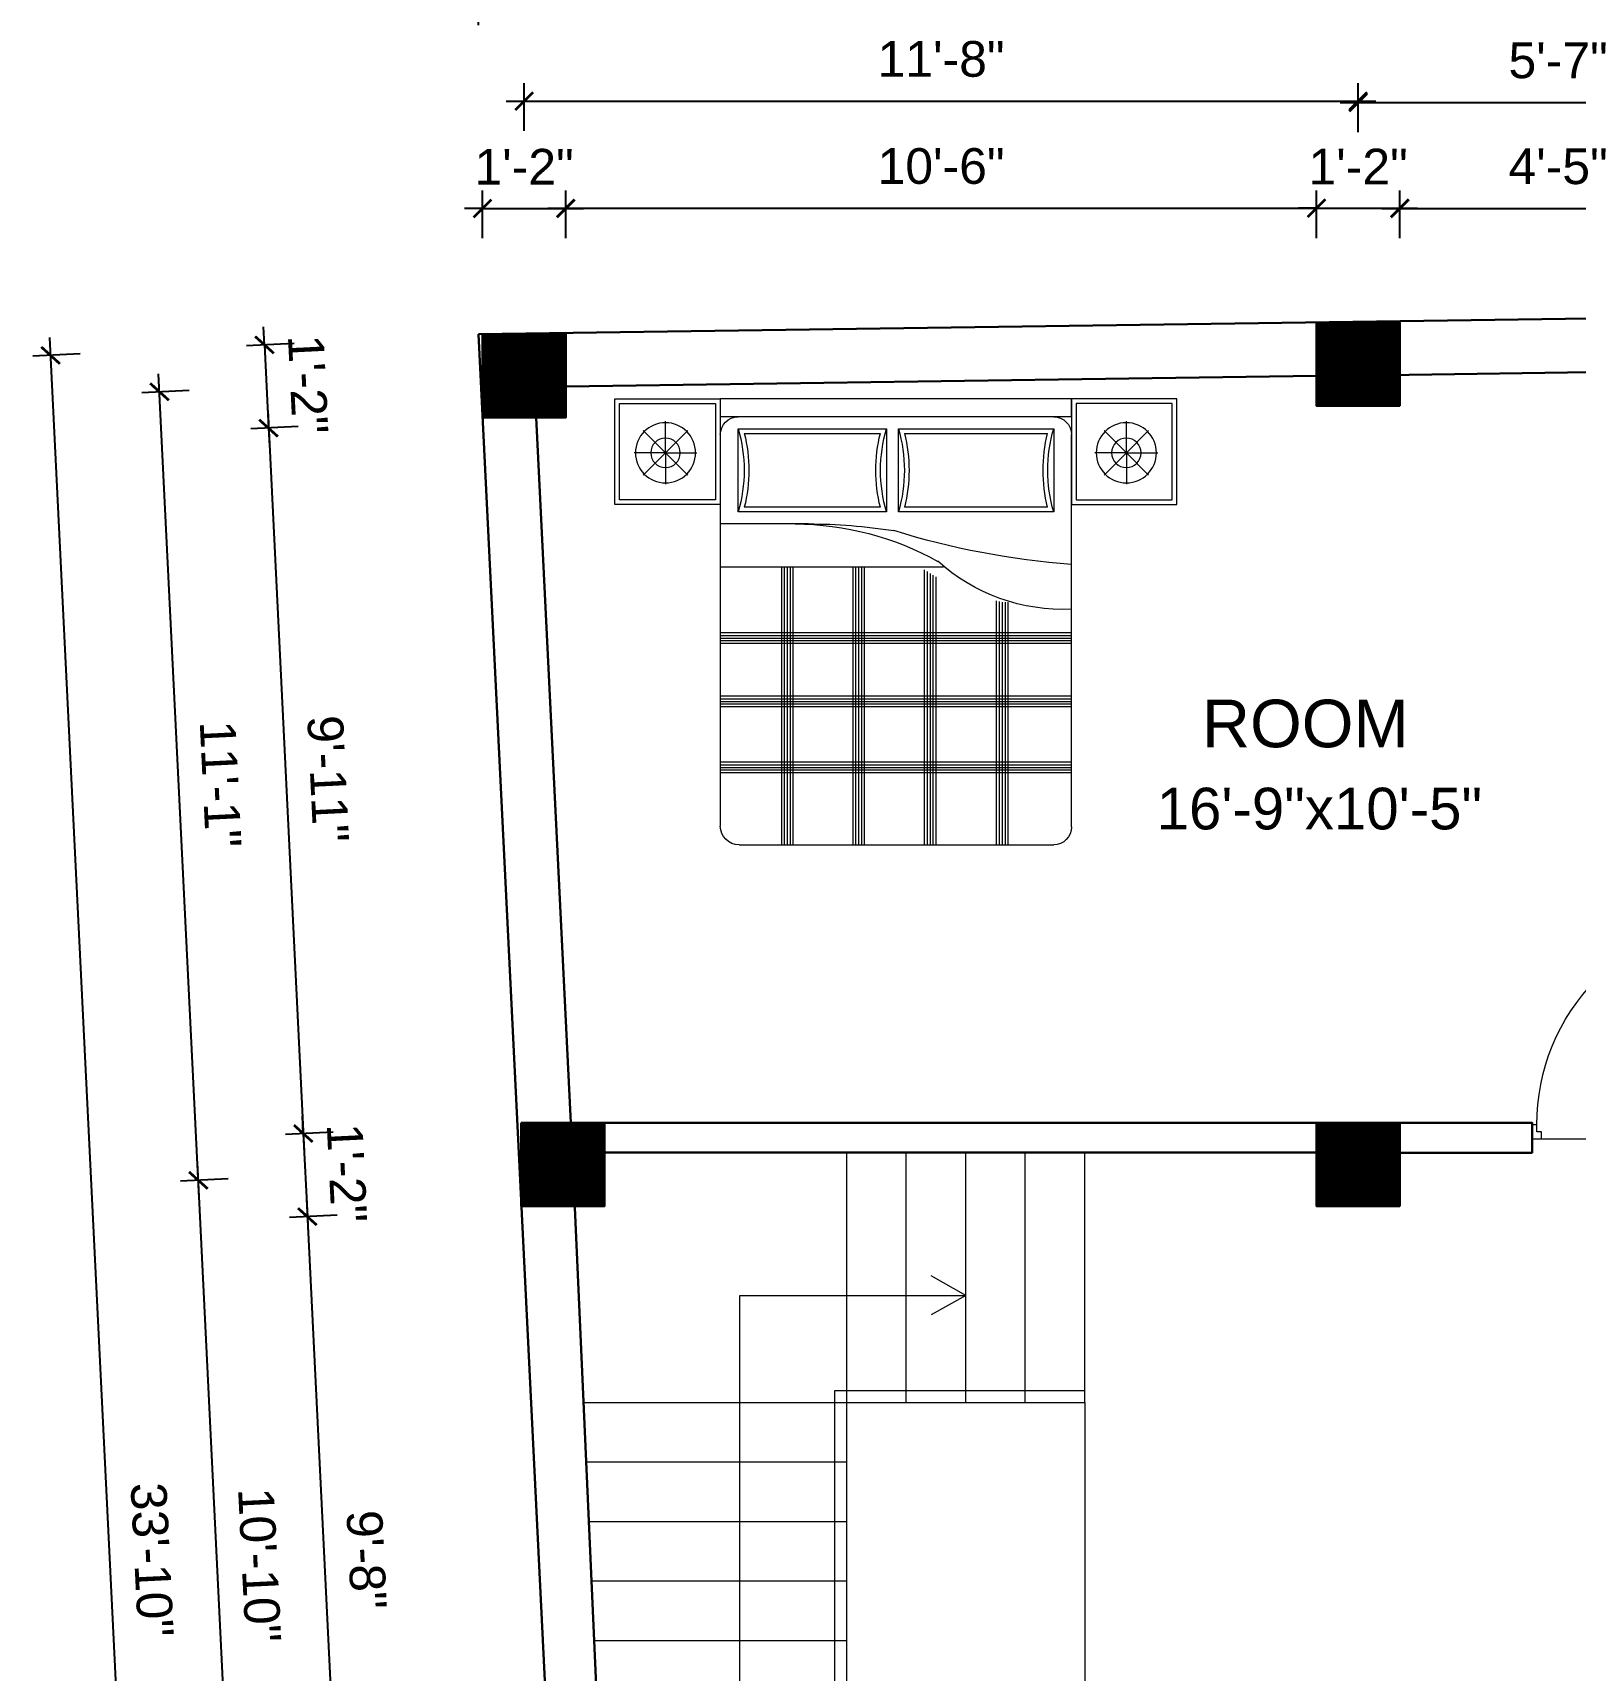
# Model space of a CAD drawing. Header units: inches. Extents: x -4737 to 13205, y 2479 to 13285.
# Drawn here: x -3061.7 to -2802.5, y 10907.5 to 11182.7 of the extents above; entities that cross this region are included whole.
import ezdxf

# ---------------------------------------------------------------- set-up
doc = ezdxf.new("R2010")
doc.units = ezdxf.units.IN
doc.header["$MEASUREMENT"] = 0
for name, color, linetype, lineweight in [('A-FURN', 9, 'Continuous', 5), ('Door', 205, 'Continuous', 13), ('hatch-.09', 8, 'Continuous', 9), ('Label', 7, 'Continuous', 13), ('ns_DIMS', 1, 'Continuous', 0), ('PUERTAS', 7, 'Continuous', 9), ('stair', 201, 'Continuous', 13), ('Text', 7, 'Continuous', 13), ('WALL', 12, 'Continuous', 30)]:
    doc.layers.add(name, color=color, linetype=linetype, lineweight=lineweight)
doc.layers.add('furniture', color=253, linetype='Continuous')
doc.styles.add('arial 1000', font='arial.ttf')
doc.styles.add('dim', font='arial.ttf', dxfattribs={"height": 7})
doc.styles.get("Standard").update_dxf_attribs({"font": 'arial.ttf'})
doc.dimstyles.new("1-8'", dxfattribs={"dimtxt": 6, "dimasz": 3, "dimexe": 3, "dimexo": 6, "dimgap": 4, "dimtad": 1, "dimdec": 0, "dimzin": 0, "dimdsep": 46, "dimlunit": 4, "dimtxsty": 'arial 1000', "dimblk": 'ARCHTICK', "dimcen": 8, "dimdle": 3, "dimclrt": 7, "dimazin": 0, "dimtfac": 1, "dimtdec": 0, "dimtix": 1, "dimtmove": 2, "dimatfit": 3, "dimfxl": 5, "dimfxlon": 1, "dimarcsym": 0})

# ---------------------------------------------------------------- blocks, each defined once
blk = doc.blocks.new('3ft')
at = {"layer": 'PUERTAS', "color": 2}
for p, q in [((1.01, 2.52), (25.23, 26.74)), ((26.05, 25.92), (1.77, 1.64)), ((21.99, 26.11), (21.98, 26.13)), ((26.05, 25.92), (25.23, 26.74)), ((25.42, 22.68), (25.43, 22.67)), ((0, 2.4), (0, 0)), ((0.72, 2.4), (0, 2.4)), ((1.6, 0), (0, 0)), ((0.72, 1.52), (0.72, 2.44)), ((0.8, 1.52), (0.72, 1.52)), ((0.8, 1.52), (0.8, 2.41)), ((0.8, 1.2), (0.8, 1.52)), ((1.6, 1.2), (0.8, 1.2)), ((1.57, 1.84), (0.94, 2.47)), ((1.63, 1.89), (0.97, 2.55)), ((1.63, 1.89), (1.57, 1.84)), ((1.77, 1.64), (1.57, 1.84)), ((1.6, 0), (1.6, 1.2)), ((34.4, 0), (34.4, 1.2)), ((34.4, 1.2), (35.2, 1.2)), ((34.4, 0), (36, 0)), ((35.2, 1.2), (35.2, 2.4)), ((35.2, 2.4), (36, 2.4)), ((36, 0), (36, 2.4))]:
    blk.add_line(p, q, dxfattribs=at)
at = {"layer": 'PUERTAS', "color": 8}
for p, q in [((22.57, 24.94), (21.65, 25.68)), ((22.63, 24.99), (21.69, 25.75)), ((22.74, 25.1), (21.84, 25.9)), ((22.13, 26.28), (21.98, 26.13)), ((22.88, 25.24), (22.01, 26.06)), ((22.13, 26.28), (22.27, 26.42)), ((22.29, 26.41), (22.27, 26.42)), ((23.16, 25.52), (22.34, 26.39)), ((23.3, 25.66), (22.5, 26.56)), ((23.41, 25.77), (22.65, 26.71)), ((22.69, 24.32), (23.02, 24.83)), ((23.46, 25.83), (22.72, 26.75)), ((22.95, 24.96), (22.84, 25.07)), ((22.98, 24.99), (22.86, 25.1)), ((23.03, 25.04), (22.91, 25.15)), ((22.91, 24.53), (23.1, 24.91)), ((23.11, 25.12), (22.99, 25.23)), ((23.13, 24.76), (23.18, 24.99)), ((23.28, 25.3), (23.17, 25.41)), ((23.36, 25.37), (23.25, 25.49)), ((23.31, 24.94), (23.28, 25.08)), ((23.41, 25.43), (23.3, 25.54)), ((23.46, 25.09), (23.32, 25.13)), ((23.44, 25.45), (23.33, 25.56)), ((23.64, 25.27), (23.41, 25.22)), ((23.87, 25.49), (23.49, 25.3)), ((24.08, 25.71), (23.57, 25.38)), ((25.02, 24.77), (24.68, 24.26)), ((23.63, 23.38), (24.14, 23.72)), ((23.84, 23.6), (24.22, 23.79)), ((24.07, 23.82), (24.3, 23.88)), ((24.25, 24), (24.39, 23.97)), ((24.25, 23.26), (24.99, 22.34)), ((24.27, 23.64), (24.38, 23.53)), ((24.3, 23.67), (24.41, 23.56)), ((24.3, 23.32), (25.06, 22.38)), ((24.35, 23.72), (24.46, 23.61)), ((24.4, 24.15), (24.43, 24.01)), ((24.41, 23.43), (25.2, 22.53)), ((24.43, 23.8), (24.54, 23.69)), ((24.58, 24.33), (24.52, 24.1)), ((24.55, 23.57), (25.37, 22.7)), ((24.6, 23.97), (24.72, 23.86)), ((24.8, 24.56), (24.61, 24.18)), ((24.68, 24.05), (24.79, 23.94)), ((24.73, 24.1), (24.85, 23.99)), ((24.76, 24.13), (24.87, 24.02)), ((24.83, 23.85), (25.7, 23.03)), ((24.97, 23.99), (25.87, 23.2)), ((25.08, 24.1), (26.02, 23.34)), ((25.14, 24.15), (26.06, 23.41)), ((25.58, 22.82), (25.43, 22.67)), ((25.58, 22.82), (25.73, 22.97)), ((25.72, 22.98), (25.73, 22.97)), ((0, 0), (36, 0))]:
    blk.add_line(p, q, dxfattribs=at)
at = {"layer": 'PUERTAS', "color": 1}
for p, q in [((21.67, 25.73), (22.17, 26.23)), ((22.49, 24.95), (21.67, 25.61)), ((21.7, 25.82), (22.14, 26.26)), ((21.73, 25.79), (21.7, 25.82)), ((22.58, 26.7), (22.14, 26.26)), ((22.67, 26.73), (22.17, 26.23)), ((22.61, 26.67), (22.58, 26.7)), ((22.6, 24.96), (23.02, 25.38)), ((22.7, 25.07), (22.71, 25.06)), ((23.45, 25.91), (22.79, 26.73)), ((22.82, 25.06), (23.08, 25.32)), ((22.94, 24.95), (22.83, 25.07)), ((22.93, 24.94), (23.19, 25.21)), ((22.93, 24.84), (22.93, 24.83)), ((23.44, 25.81), (23.02, 25.38)), ((23.34, 25.58), (23.08, 25.32)), ((23.46, 25.47), (23.19, 25.21)), ((23.33, 25.7), (23.34, 25.69)), ((23.45, 25.46), (23.33, 25.57)), ((23.57, 25.47), (23.57, 25.47)), ((24.15, 25.79), (23.68, 25.48)), ((23.68, 25.48), (23.68, 25.48)), ((24.27, 25.78), (24.26, 25.79)), ((25.1, 24.84), (24.79, 24.38)), ((25.09, 24.96), (25.1, 24.95)), ((22.61, 24.25), (22.92, 24.72)), ((22.62, 24.13), (22.61, 24.14)), ((22.92, 24.72), (22.92, 24.72)), ((23.44, 23.31), (23.45, 23.3)), ((23.56, 23.3), (24.03, 23.61)), ((24.03, 23.61), (24.03, 23.62)), ((24.14, 23.62), (24.14, 23.62)), ((24.25, 23.62), (24.51, 23.89)), ((24.26, 23.29), (24.69, 23.71)), ((24.26, 23.63), (24.37, 23.52)), ((24.26, 23.18), (24.92, 22.37)), ((24.37, 23.52), (24.63, 23.77)), ((24.37, 23.4), (24.37, 23.4)), ((24.78, 24.15), (24.51, 23.89)), ((24.89, 24.03), (24.63, 23.77)), ((25.11, 24.14), (24.69, 23.71)), ((24.77, 24.14), (24.88, 24.03)), ((24.79, 24.38), (24.78, 24.37)), ((24.78, 24.26), (24.78, 24.26)), ((25, 24.03), (25, 24.03)), ((25.04, 22.36), (25.54, 22.86)), ((25.1, 22.42), (25.13, 22.39)), ((25.13, 22.39), (25.57, 22.83)), ((25.22, 24.14), (26.03, 23.48)), ((26.04, 23.37), (25.54, 22.86)), ((26.01, 23.27), (25.57, 22.83)), ((25.98, 23.3), (26.01, 23.27))]:
    blk.add_line(p, q, dxfattribs=at)
at = {"layer": 'PUERTAS', "color": 2}
for radius in [0.155, 0.0752]:
    blk.add_circle((0.82, 2.56), radius, dxfattribs=at)
at = {"layer": 'PUERTAS', "color": 8}
blk.add_arc((0.82, 2.56), 34.38, 359.7285, 90.0333, dxfattribs=at)
at = {"layer": 'PUERTAS', "color": 1}
for centre, start, end in [((22.54, 25.01), 231.0764, 315), ((22.73, 26.68), 38.9236, 135), ((22.77, 25.12), 225, 315), ((22.99, 24.89), 135, 219.7428), ((22.87, 24.78), 315, 39.7428), ((23.28, 25.63), 315, 45), ((23.39, 25.86), 315, 38.9236), ((23.51, 25.41), 50.2572, 135), ((23.62, 25.53), 230.2572, 315), ((24.2, 25.73), 45, 135), ((25.04, 24.89), 315, 45), ((22.67, 24.2), 135, 225), ((23.51, 23.36), 225, 315), ((24.09, 23.56), 50.2572, 135), ((24.2, 23.68), 230.2572, 315), ((24.32, 23.23), 135, 218.9236), ((24.42, 23.46), 135, 225), ((24.84, 24.31), 135, 219.7428), ((24.72, 24.21), 315, 39.7428), ((24.94, 23.98), 45, 135), ((24.98, 22.42), 218.9236, 315), ((25.17, 24.08), 51.0764, 135), ((25.98, 23.42), 315, 51.0764)]:
    blk.add_arc(centre, 0.08, start, end, dxfattribs=at)
blk = doc.blocks.new('*U36')
at = {"color": 3}
blk.add_blockref('3ft', (0, 0), dxfattribs=at)
blk = doc.blocks.new('A$C3AED30AC')
at = {"layer": 'A-FURN', "color": 147, "linetype": 'ByBlock'}
for p, q in [((0, 1532.2), (0, 1982.2)), ((0, 1982.2), (450, 1982.2)), ((450, 1982.2), (1949.6, 1982.2)), ((450, 1982.2), (450, 1532.2)), ((450, 1906), (450, 1982.2)), ((1949.6, 1982.2), (1949.6, 1532.2)), ((2399.6, 1982.2), (1949.6, 1982.2)), ((2399.6, 1532.2), (2399.6, 1982.2)), ((450, 1906), (1949.6, 1906)), ((450, 155.2), (450, 1829.8)), ((1949.6, 1829.8), (1949.6, 159)), ((450, 1532.2), (0, 1532.2)), ((1949.6, 1532.2), (2399.6, 1532.2)), ((1869.6, 79), (526.2, 79))]:
    blk.add_line(p, q, dxfattribs=at)
at = {"layer": 'A-FURN', "color": 8}
for p, q in [((20, 1552.2), (20, 1962.2)), ((20, 1962.2), (430, 1962.2)), ((430, 1962.2), (430, 1552.2)), ((1969.6, 1962.2), (1969.6, 1552.2)), ((2379.6, 1962.2), (1969.6, 1962.2)), ((2379.6, 1552.2), (2379.6, 1962.2)), ((430, 1552.2), (20, 1552.2)), ((1969.6, 1552.2), (2379.6, 1552.2))]:
    blk.add_line(p, q, dxfattribs=at)
at = {"layer": 'A-FURN', "color": 5, "linetype": 'ByBlock'}
for p, q in [((216, 1752.2), (121, 1847.2)), ((216, 1752.2), (216, 1886.6)), ((216, 1752.2), (311.1, 1847.2)), ((526.2, 1855.2), (526.2, 1499.6)), ((1189.3, 1855.2), (526.2, 1855.2)), ((1189.3, 1499.6), (1189.3, 1855.2)), ((1873.4, 1855.2), (1240.1, 1855.2)), ((1240.1, 1855.2), (1240.1, 1499.6)), ((1873.4, 1499.6), (1873.4, 1855.2)), ((2183.6, 1752.2), (2088.5, 1847.2)), ((2183.6, 1752.2), (2183.6, 1886.6)), ((2183.6, 1752.2), (2278.6, 1847.2)), ((216, 1752.2), (81.7, 1752.2)), ((216, 1752.2), (121, 1657.2)), ((216, 1752.2), (216, 1752.2)), ((216, 1752.2), (216, 1752.2)), ((216, 1752.2), (216, 1752.2)), ((216, 1752.2), (350.4, 1752.2)), ((216, 1752.2), (216, 1617.8)), ((216, 1752.2), (311.1, 1657.2)), ((2183.6, 1752.2), (2049.2, 1752.2)), ((2183.6, 1752.2), (2088.5, 1657.2)), ((2183.6, 1752.2), (2317.9, 1752.2)), ((2183.6, 1752.2), (2183.6, 1752.2)), ((2183.6, 1752.2), (2183.6, 1752.2)), ((2183.6, 1752.2), (2183.6, 1752.2)), ((2183.6, 1752.2), (2278.6, 1657.2)), ((2183.6, 1752.2), (2183.6, 1617.8)), ((526.2, 1499.6), (1189.3, 1499.6)), ((1240.1, 1499.6), (1873.4, 1499.6)), ((1573.7, 1448.8), (1949.6, 1448.8)), ((996, 1263.6), (1949.6, 1263.6))]:
    blk.add_line(p, q, dxfattribs=at)
at = {"layer": 'A-FURN', "color": 9}
for p, q in [((1163.2, 1835.2), (552.3, 1835.2)), ((1847.3, 1835.2), (1266.2, 1835.2)), ((552.3, 1519.6), (1163.2, 1519.6)), ((1266.2, 1519.6), (1847.3, 1519.6))]:
    blk.add_line(p, q, dxfattribs=at)
at = {"layer": 'A-FURN', "color": 8, "linetype": 'Continuous'}
for p, q in [((1335, 1263.6), (1335, 79)), ((1347, 1263.6), (1347, 79)), ((1359, 1263.6), (1359, 79)), ((1372.1, 1263.6), (1372.1, 79)), ((1384.1, 1263.6), (1384.1, 79)), ((1639.9, 1263.6), (1639.9, 79)), ((1651.9, 1263.6), (1651.9, 79)), ((1663.9, 1263.6), (1663.9, 79)), ((1676.9, 1263.6), (1676.9, 79)), ((1688.9, 1263.6), (1688.9, 79)), ((1029.9, 1223.1), (1029.9, 79)), ((1041.9, 1230), (1041.9, 79)), ((1053.9, 1237.2), (1053.9, 79)), ((1067, 1245.2), (1067, 79)), ((1079, 1252.8), (1079, 79)), ((771.1, 1120.2), (771.1, 79)), ((722, 1114.6), (722, 79)), ((734, 1114.6), (734, 79)), ((746, 1114.6), (746, 79)), ((759.1, 1117.1), (759.1, 79)), ((450, 983.2), (1949.6, 983.2)), ((450, 971.2), (1949.6, 971.2)), ((450, 959.2), (1949.6, 959.2)), ((450, 949.8), (1949.6, 949.8)), ((450, 937.8), (1949.6, 937.8)), ((450, 713), (1949.6, 713)), ((450, 701), (1949.6, 701)), ((450, 689), (1949.6, 689)), ((450, 679.6), (1949.6, 679.6)), ((450, 667.6), (1949.6, 667.6)), ((450, 431.1), (1949.6, 431.1)), ((450, 419.1), (1949.6, 419.1)), ((450, 407.1), (1949.6, 407.1)), ((450, 397.7), (1949.6, 397.7)), ((450, 385.7), (1949.6, 385.7))]:
    blk.add_line(p, q, dxfattribs=at)
at = {"layer": 'A-FURN', "color": 5, "linetype": 'ByBlock'}
for centre, radius in [((216, 1752.2), 128.5), ((2183.6, 1752.2), 128.5), ((216, 1752.2), 62.8), ((2183.6, 1752.2), 62.8)]:
    blk.add_circle(centre, radius, dxfattribs=at)
at = {"layer": 'A-FURN', "color": 147, "linetype": 'ByBlock'}
for centre, radius, start, end in [((526.2, 1829.8), 76.2, 90, 180), ((1873.4, 1829.8), 76.2, 0, 90), ((526.2, 155.2), 76.2, 180, 270), ((1869.6, 159), 80, 270, 0)]:
    blk.add_arc(centre, radius, start, end, dxfattribs=at)
at = {"layer": 'A-FURN', "color": 5, "linetype": 'ByBlock'}
for centre, radius, start, end in [((-83.4, 1677.4), 635, 343.7398, 16.2602), ((1798.9, 1677.4), 635, 163.73979, 196.26021), ((630.5, 1677.4), 635, 343.7398, 16.2602), ((2483, 1677.4), 635, 163.73979, 196.26021), ((193.9, 4688.5), 3422.4, 274.28895, 287.24996), ((1638.5, 177.4), 1271.4, 90.35642, 119.03891), ((1572.9, -870.3), 2319.1, 89.98014, 99.03119), ((485.1, 1886.5), 802.9, 267.49694, 311.91323)]:
    blk.add_arc(centre, radius, start, end, dxfattribs=at)
at = {"layer": 'A-FURN', "color": 9}
for centre, start, end in [((-83.4, 1677.4), 346.05939, 13.94061), ((1798.9, 1677.4), 166.05939, 193.94061), ((630.5, 1677.4), 346.05939, 13.94061), ((2483, 1677.4), 166.05939, 193.94061)]:
    blk.add_arc(centre, 655, start, end, dxfattribs=at)
blk = doc.blocks.new('_ArchTick')
at = {"color": 0, "const_width": 0.15}
blk.add_lwpolyline([(-0.5, -0.5), (0.5, 0.5)], dxfattribs=at)
blk = doc.blocks.new('*D843')
at = {"layer": 'Defpoints', "color": 0, "transparency": 16777216}
for p in [(-2972.15, 11153.12), (-2986.15, 11131.98), (-2972.15, 11131.98)]:
    blk.add_point(p, dxfattribs=at)
at = {"layer": 'ns_DIMS', "color": 0, "lineweight": -2, "transparency": 16777216}
for p, q in [((-2986.15, 11148.12), (-2986.15, 11156.12)), ((-2972.15, 11148.12), (-2972.15, 11156.12)), ((-2986.15, 11153.12), (-2989.15, 11153.12)), ((-2986.15, 11153.12), (-2972.15, 11153.12)), ((-2972.15, 11153.12), (-2969.15, 11153.12))]:
    blk.add_line(p, q, dxfattribs=at)
at = {"layer": 'ns_DIMS', "color": 0, "lineweight": -2, "transparency": 16777216, "xscale": 3, "yscale": 3, "zscale": 3}
blk.add_blockref('_ArchTick', (-2986.15, 11153.12), dxfattribs=at)
at = {"layer": 'ns_DIMS', "color": 0, "lineweight": -2, "transparency": 16777216, "xscale": 3, "yscale": 3, "zscale": 3, "rotation": 180}
blk.add_blockref('_ArchTick', (-2972.15, 11153.12), dxfattribs=at)
at = {"layer": 'ns_DIMS', "color": 7, "transparency": 16777216, "insert": (-2979.15, 11160.14), "char_height": 6, "attachment_point": 5, "style": 'arial 1000'}
blk.add_mtext('1\'-2"', dxfattribs=at)
blk = doc.blocks.new('*D844')
at = {"layer": 'Defpoints', "color": 0, "transparency": 16777216}
for p in [(-2838.95, 11171.16), (-2838.95, 11133.98), (-2979.15, 11131.98)]:
    blk.add_point(p, dxfattribs=at)
at = {"layer": 'ns_DIMS', "color": 0, "lineweight": -2, "transparency": 16777216}
for p, q in [((-2979.15, 11166.16), (-2979.15, 11174.16)), ((-2838.95, 11166.16), (-2838.95, 11174.16)), ((-2982.15, 11171.16), (-2835.95, 11171.16))]:
    blk.add_line(p, q, dxfattribs=at)
at = {"layer": 'ns_DIMS', "color": 0, "lineweight": -2, "transparency": 16777216, "xscale": 3, "yscale": 3, "zscale": 3, "rotation": 180}
blk.add_blockref('_ArchTick', (-2979.15, 11171.16), dxfattribs=at)
at = {"layer": 'ns_DIMS', "color": 0, "lineweight": -2, "transparency": 16777216, "xscale": 3, "yscale": 3, "zscale": 3}
blk.add_blockref('_ArchTick', (-2838.95, 11171.16), dxfattribs=at)
at = {"layer": 'ns_DIMS', "color": 7, "transparency": 16777216, "insert": (-2909.05, 11178.22), "char_height": 6, "attachment_point": 5, "style": 'arial 1000'}
blk.add_mtext('11\'-8"', dxfattribs=at)
blk = doc.blocks.new('*D845')
at = {"layer": 'Defpoints', "color": 0, "transparency": 16777216}
for p in [(-2764.7, 11188.93), (-2764.7, 11134.93), (-2986.84, 11131.98)]:
    blk.add_point(p, dxfattribs=at)
at = {"layer": 'ns_DIMS', "color": 0, "lineweight": -2, "transparency": 16777216}
for p, q in [((-2986.84, 11183.93), (-2986.84, 11191.93)), ((-2764.7, 11183.93), (-2764.7, 11191.93)), ((-2989.84, 11188.93), (-2761.7, 11188.93))]:
    blk.add_line(p, q, dxfattribs=at)
at = {"layer": 'ns_DIMS', "color": 0, "lineweight": -2, "transparency": 16777216, "xscale": 3, "yscale": 3, "zscale": 3, "rotation": 180}
blk.add_blockref('_ArchTick', (-2986.84, 11188.93), dxfattribs=at)
at = {"layer": 'ns_DIMS', "color": 0, "lineweight": -2, "transparency": 16777216, "xscale": 3, "yscale": 3, "zscale": 3}
blk.add_blockref('_ArchTick', (-2764.7, 11188.93), dxfattribs=at)
at = {"layer": 'ns_DIMS', "color": 7, "transparency": 16777216, "insert": (-2875.77, 11195.99), "char_height": 6, "attachment_point": 5, "style": 'arial 1000'}
blk.add_mtext('18\'-6"', dxfattribs=at)
blk = doc.blocks.new('*D846')
at = {"layer": 'Defpoints', "color": 0, "transparency": 16777216}
for p in [(-2845.95, 11153.16), (-2845.95, 11133.98), (-2972.15, 11131.98)]:
    blk.add_point(p, dxfattribs=at)
at = {"layer": 'ns_DIMS', "color": 0, "lineweight": -2, "transparency": 16777216}
for p, q in [((-2972.15, 11148.16), (-2972.15, 11156.16)), ((-2845.95, 11148.16), (-2845.95, 11156.16)), ((-2975.15, 11153.16), (-2842.95, 11153.16))]:
    blk.add_line(p, q, dxfattribs=at)
at = {"layer": 'ns_DIMS', "color": 0, "lineweight": -2, "transparency": 16777216, "xscale": 3, "yscale": 3, "zscale": 3, "rotation": 180}
blk.add_blockref('_ArchTick', (-2972.15, 11153.16), dxfattribs=at)
at = {"layer": 'ns_DIMS', "color": 0, "lineweight": -2, "transparency": 16777216, "xscale": 3, "yscale": 3, "zscale": 3}
blk.add_blockref('_ArchTick', (-2845.95, 11153.16), dxfattribs=at)
at = {"layer": 'ns_DIMS', "color": 7, "transparency": 16777216, "insert": (-2909.05, 11160.22), "char_height": 6, "attachment_point": 5, "style": 'arial 1000'}
blk.add_mtext('10\'-6"', dxfattribs=at)
blk = doc.blocks.new('*D847')
at = {"layer": 'Defpoints', "color": 0, "transparency": 16777216}
for p in [(-2831.95, 11153.16), (-2845.95, 11133.98), (-2831.95, 11133.98)]:
    blk.add_point(p, dxfattribs=at)
at = {"layer": 'ns_DIMS', "color": 0, "lineweight": -2, "transparency": 16777216}
for p, q in [((-2845.95, 11148.16), (-2845.95, 11156.16)), ((-2831.95, 11148.16), (-2831.95, 11156.16)), ((-2845.95, 11153.16), (-2848.95, 11153.16)), ((-2845.95, 11153.16), (-2831.95, 11153.16)), ((-2831.95, 11153.16), (-2828.95, 11153.16))]:
    blk.add_line(p, q, dxfattribs=at)
at = {"layer": 'ns_DIMS', "color": 0, "lineweight": -2, "transparency": 16777216, "xscale": 3, "yscale": 3, "zscale": 3}
blk.add_blockref('_ArchTick', (-2845.95, 11153.16), dxfattribs=at)
at = {"layer": 'ns_DIMS', "color": 0, "lineweight": -2, "transparency": 16777216, "xscale": 3, "yscale": 3, "zscale": 3, "rotation": 180}
blk.add_blockref('_ArchTick', (-2831.95, 11153.16), dxfattribs=at)
at = {"layer": 'ns_DIMS', "color": 7, "transparency": 16777216, "insert": (-2838.95, 11160.17), "char_height": 6, "attachment_point": 5, "style": 'arial 1000'}
blk.add_mtext('1\'-2"', dxfattribs=at)
blk = doc.blocks.new('*D848')
at = {"layer": 'Defpoints', "color": 0, "transparency": 16777216}
for p in [(-2778.7, 11153.12), (-2831.95, 11133.98), (-2778.7, 11135.12)]:
    blk.add_point(p, dxfattribs=at)
at = {"layer": 'ns_DIMS', "color": 0, "lineweight": -2, "transparency": 16777216}
for p, q in [((-2831.95, 11148.12), (-2831.95, 11156.12)), ((-2778.7, 11148.12), (-2778.7, 11156.12)), ((-2834.95, 11153.12), (-2775.7, 11153.12))]:
    blk.add_line(p, q, dxfattribs=at)
at = {"layer": 'ns_DIMS', "color": 0, "lineweight": -2, "transparency": 16777216, "xscale": 3, "yscale": 3, "zscale": 3, "rotation": 180}
blk.add_blockref('_ArchTick', (-2831.95, 11153.12), dxfattribs=at)
at = {"layer": 'ns_DIMS', "color": 0, "lineweight": -2, "transparency": 16777216, "xscale": 3, "yscale": 3, "zscale": 3}
blk.add_blockref('_ArchTick', (-2778.7, 11153.12), dxfattribs=at)
at = {"layer": 'ns_DIMS', "color": 7, "transparency": 16777216, "insert": (-2805.33, 11160.18), "char_height": 6, "attachment_point": 5, "style": 'arial 1000'}
blk.add_mtext('4\'-5"', dxfattribs=at)
blk = doc.blocks.new('*D850')
at = {"layer": 'Defpoints', "color": 0, "transparency": 16777216}
for p in [(-2771.7, 11170.93), (-2838.95, 11133.98), (-2771.7, 11134.93)]:
    blk.add_point(p, dxfattribs=at)
at = {"layer": 'ns_DIMS', "color": 0, "lineweight": -2, "transparency": 16777216}
for p, q in [((-2838.95, 11165.93), (-2838.95, 11173.93)), ((-2771.7, 11165.93), (-2771.7, 11173.93)), ((-2841.95, 11170.93), (-2768.7, 11170.93))]:
    blk.add_line(p, q, dxfattribs=at)
at = {"layer": 'ns_DIMS', "color": 0, "lineweight": -2, "transparency": 16777216, "xscale": 3, "yscale": 3, "zscale": 3, "rotation": 180}
blk.add_blockref('_ArchTick', (-2838.95, 11170.93), dxfattribs=at)
at = {"layer": 'ns_DIMS', "color": 0, "lineweight": -2, "transparency": 16777216, "xscale": 3, "yscale": 3, "zscale": 3}
blk.add_blockref('_ArchTick', (-2771.7, 11170.93), dxfattribs=at)
at = {"layer": 'ns_DIMS', "color": 7, "transparency": 16777216, "insert": (-2805.33, 11177.98), "char_height": 6, "attachment_point": 5, "style": 'arial 1000'}
blk.add_mtext('5\'-7"', dxfattribs=at)
blk = doc.blocks.new('*D889')
at = {"layer": 'Defpoints', "color": 0, "transparency": 16777216}
for p in [(-2986.84, 11131.98), (-2986.15, 11117.98), (-3022.11, 11116.21)]:
    blk.add_point(p, dxfattribs=at)
at = {"layer": 'ns_DIMS', "color": 0, "lineweight": -2, "transparency": 16777216}
for p, q in [((-3022.8, 11130.21), (-3022.94, 11133.21)), ((-3017.8, 11130.46), (-3025.79, 11130.07)), ((-3022.8, 11130.21), (-3022.11, 11116.21)), ((-3017.11, 11116.46), (-3025.1, 11116.07)), ((-3022.11, 11116.21), (-3021.96, 11113.22))]:
    blk.add_line(p, q, dxfattribs=at)
at = {"layer": 'ns_DIMS', "color": 0, "lineweight": -2, "transparency": 16777216, "xscale": 3, "yscale": 3, "zscale": 3}
for p, rotation in [((-3022.8, 11130.21), 272.820296018638), ((-3022.11, 11116.21), 92.82029601863802)]:
    blk.add_blockref('_ArchTick', p, dxfattribs=dict(at, rotation=rotation))
at = {"layer": 'ns_DIMS', "color": 7, "transparency": 16777216, "insert": (-3015.45, 11123.56), "char_height": 6, "attachment_point": 5, "rotation": 272.8203, "style": 'arial 1000'}
blk.add_mtext('1\'-2"', dxfattribs=at)
blk = doc.blocks.new('*D890')
at = {"layer": 'Defpoints', "color": 0, "transparency": 16777216}
for p in [(-2986.15, 11117.98), (-2979.62, 10999.48), (-3016.27, 10997.67)]:
    blk.add_point(p, dxfattribs=at)
at = {"layer": 'ns_DIMS', "color": 0, "lineweight": -2, "transparency": 16777216}
for p, q in [((-3022.25, 11119.21), (-3016.12, 10994.67)), ((-3017.11, 11116.46), (-3025.1, 11116.07)), ((-3011.27, 10997.92), (-3019.26, 10997.52))]:
    blk.add_line(p, q, dxfattribs=at)
at = {"layer": 'ns_DIMS', "color": 0, "lineweight": -2, "transparency": 16777216, "xscale": 3, "yscale": 3, "zscale": 3}
for p, rotation in [((-3022.11, 11116.21), 92.82029601864663), ((-3016.27, 10997.67), 272.8202960186466)]:
    blk.add_blockref('_ArchTick', p, dxfattribs=dict(at, rotation=rotation))
at = {"layer": 'ns_DIMS', "color": 7, "transparency": 16777216, "insert": (-3012.13, 11057.29), "char_height": 6, "attachment_point": 5, "rotation": 272.8203, "style": 'arial 1000'}
blk.add_mtext('9\'-11"', dxfattribs=at)
blk = doc.blocks.new('*D896')
at = {"layer": 'Defpoints', "color": 0, "transparency": 16777216}
for p in [(-2979.62, 10999.48), (-2979.62, 10985.48), (-3015.58, 10983.7)]:
    blk.add_point(p, dxfattribs=at)
at = {"layer": 'ns_DIMS', "color": 0, "lineweight": -2, "transparency": 16777216}
for p, q in [((-3016.27, 10997.67), (-3016.41, 11000.67)), ((-3011.27, 10997.92), (-3019.26, 10997.52)), ((-3016.27, 10997.67), (-3015.58, 10983.7)), ((-3010.58, 10983.95), (-3018.57, 10983.56)), ((-3015.58, 10983.7), (-3015.43, 10980.71))]:
    blk.add_line(p, q, dxfattribs=at)
at = {"layer": 'ns_DIMS', "color": 0, "lineweight": -2, "transparency": 16777216, "xscale": 3, "yscale": 3, "zscale": 3}
for p, rotation in [((-3016.27, 10997.67), 272.8202960186466), ((-3015.58, 10983.7), 92.82029601864663)]:
    blk.add_blockref('_ArchTick', p, dxfattribs=dict(at, rotation=rotation))
at = {"layer": 'ns_DIMS', "color": 7, "transparency": 16777216, "insert": (-3008.92, 10991.03), "char_height": 6, "attachment_point": 5, "rotation": 272.8203, "style": 'arial 1000'}
blk.add_mtext('1\'-2"', dxfattribs=at)
blk = doc.blocks.new('*D897')
at = {"layer": 'Defpoints', "color": 0, "transparency": 16777216}
for p in [(-2979.62, 10985.48), (-3009.86, 10867.67), (-2973.22, 10869.48)]:
    blk.add_point(p, dxfattribs=at)
at = {"layer": 'ns_DIMS', "color": 0, "lineweight": -2, "transparency": 16777216}
for p, q in [((-3015.73, 10986.7), (-3009.71, 10864.67)), ((-3010.58, 10983.95), (-3018.57, 10983.56)), ((-3004.87, 10867.92), (-3012.86, 10867.52))]:
    blk.add_line(p, q, dxfattribs=at)
at = {"layer": 'ns_DIMS', "color": 0, "lineweight": -2, "transparency": 16777216, "xscale": 3, "yscale": 3, "zscale": 3}
for p, rotation in [((-3015.58, 10983.7), 92.82029601864663), ((-3009.86, 10867.67), 272.8202960186466)]:
    blk.add_blockref('_ArchTick', p, dxfattribs=dict(at, rotation=rotation))
at = {"layer": 'ns_DIMS', "color": 7, "transparency": 16777216, "insert": (-3005.66, 10926.04), "char_height": 6, "attachment_point": 5, "rotation": 272.8203, "style": 'arial 1000'}
blk.add_mtext('9\'-8"', dxfattribs=at)
blk = doc.blocks.new('*D893')
at = {"layer": 'Defpoints', "color": 0, "transparency": 16777216}
for p in [(-2986.84, 11131.98), (-3058.75, 11128.44), (-2966.86, 10726.48)]:
    blk.add_point(p, dxfattribs=at)
at = {"layer": 'ns_DIMS', "color": 0, "lineweight": -2, "transparency": 16777216}
for p, q in [((-3038.63, 10719.94), (-3058.9, 11131.44)), ((-3053.76, 11128.69), (-3061.75, 11128.29)), ((-3033.78, 10723.18), (-3041.77, 10722.79))]:
    blk.add_line(p, q, dxfattribs=at)
at = {"layer": 'ns_DIMS', "color": 0, "lineweight": -2, "transparency": 16777216, "xscale": 3, "yscale": 3, "zscale": 3}
for p, rotation in [((-3058.75, 11128.44), 92.82029601863792), ((-3038.77, 10722.93), 272.8202960186379)]:
    blk.add_blockref('_ArchTick', p, dxfattribs=dict(at, rotation=rotation))
at = {"layer": 'ns_DIMS', "color": 7, "transparency": 16777216, "insert": (-3041.71, 10926.04), "char_height": 6, "attachment_point": 5, "rotation": 272.8203, "style": 'arial 1000'}
blk.add_mtext('33\'-10"', dxfattribs=at)
blk = doc.blocks.new('*D894')
at = {"layer": 'Defpoints', "color": 0, "transparency": 16777216}
for p in [(-2979.62, 10992.48), (-3033.9, 10989.8), (-2973.22, 10862.48)]:
    blk.add_point(p, dxfattribs=at)
at = {"layer": 'ns_DIMS', "color": 0, "lineweight": -2, "transparency": 16777216}
for p, q in [((-3027.35, 10856.81), (-3034.05, 10992.8)), ((-3028.91, 10990.05), (-3036.9, 10989.65)), ((-3022.5, 10860.05), (-3030.49, 10859.65))]:
    blk.add_line(p, q, dxfattribs=at)
at = {"layer": 'ns_DIMS', "color": 0, "lineweight": -2, "transparency": 16777216, "xscale": 3, "yscale": 3, "zscale": 3}
for p, rotation in [((-3033.9, 10989.8), 92.82029601864667), ((-3027.5, 10859.8), 272.8202960186467)]:
    blk.add_blockref('_ArchTick', p, dxfattribs=dict(at, rotation=rotation))
at = {"layer": 'ns_DIMS', "color": 7, "transparency": 16777216, "insert": (-3023.64, 10925.15), "char_height": 6, "attachment_point": 5, "rotation": 272.8203, "style": 'arial 1000'}
blk.add_mtext('10\'-10"', dxfattribs=at)
blk = doc.blocks.new('*D895')
at = {"layer": 'Defpoints', "color": 0, "transparency": 16777216}
for p in [(-2986.15, 11124.98), (-3040.43, 11122.31), (-2979.62, 10992.48)]:
    blk.add_point(p, dxfattribs=at)
at = {"layer": 'ns_DIMS', "color": 0, "lineweight": -2, "transparency": 16777216}
for p, q in [((-3033.75, 10986.81), (-3040.58, 11125.31)), ((-3035.43, 11122.56), (-3043.42, 11122.16)), ((-3028.91, 10990.05), (-3036.9, 10989.65))]:
    blk.add_line(p, q, dxfattribs=at)
at = {"layer": 'ns_DIMS', "color": 0, "lineweight": -2, "transparency": 16777216, "xscale": 3, "yscale": 3, "zscale": 3}
for p, rotation in [((-3040.43, 11122.31), 92.82029601864667), ((-3033.9, 10989.8), 272.8202960186467)]:
    blk.add_blockref('_ArchTick', p, dxfattribs=dict(at, rotation=rotation))
at = {"layer": 'ns_DIMS', "color": 7, "transparency": 16777216, "insert": (-3030.16, 11056.4), "char_height": 6, "attachment_point": 5, "rotation": 272.8203, "style": 'arial 1000'}
blk.add_mtext('11\'-1"', dxfattribs=at)

msp = doc.modelspace()

# ---------------------------------------------------------------- hatches: boundary and pattern name
at = {"layer": 'hatch-.09'}
h = msp.add_hatch(dxfattribs=at)
h.set_pattern_fill('ANSI31', color=256)
h.set_pattern_definition([(45, (-18278.34374, 10843.83681), (-0.0883883476, 0.0883883476), [])])
h.paths.add_polyline_path([(-2831.95, 11133.98), (-2845.95, 11133.98), (-2845.95, 11119.98), (-2831.95, 11119.98)])
h = msp.add_hatch(dxfattribs=at)
h.set_pattern_fill('ANSI31', color=256)
h.set_pattern_definition([(45, (-18418.53795, 10841.84537), (-0.0883883476, 0.0883883476), [])])
h.paths.add_polyline_path([(-2972.15, 11131.98), (-2986.15, 11131.98), (-2986.15, 11117.98), (-2972.15, 11117.98)])
h = msp.add_hatch(dxfattribs=at)
h.set_pattern_fill('ANSI31', color=256)
h.set_pattern_definition([(45, (-18412.01016, 10709.33713), (-0.0883883476, 0.0883883476), [])])
h.paths.add_polyline_path([(-2965.62, 10999.48), (-2979.62, 10999.48), (-2979.62, 10985.48), (-2965.62, 10985.48)])
h = msp.add_hatch(dxfattribs=at)
h.set_pattern_fill('ANSI31', color=256)
h.set_pattern_definition([(45, (-18278.34374, 10709.33713), (-0.0883883476, 0.0883883476), [])])
h.paths.add_polyline_path([(-2831.95, 10999.48), (-2845.95, 10999.48), (-2845.95, 10985.48), (-2831.95, 10985.48)])

# ---------------------------------------------------------------- linework, layer by layer
at = {"layer": 'Door'}
msp.add_line((-2884.9, 10952.48), (-2884.9, 10902.48), dxfattribs=at)
at = {"layer": 'ns_DIMS'}
for p, q in [((-2904.9, 10970.48), (-2910.71, 10973.74)), ((-2942.9, 10970.48), (-2904.9, 10970.48)), ((-2942.9, 10884.48), (-2942.9, 10970.48)), ((-2904.9, 10970.48), (-2910.71, 10967.21))]:
    msp.add_line(p, q, dxfattribs=at)
at = {"layer": 'stair', "linetype": 'ByBlock', "ltscale": 5}
for p, q in [((-2924.9, 10860.48), (-2924.9, 10994.48)), ((-2914.9, 10952.48), (-2914.9, 10994.48)), ((-2904.9, 10952.48), (-2904.9, 10994.48)), ((-2894.9, 10952.48), (-2894.9, 10994.48)), ((-2884.9, 10952.48), (-2884.9, 10994.48)), ((-2969.17, 10952.48), (-2884.9, 10952.48)), ((-2926.9, 10954.48), (-2884.9, 10954.48)), ((-2926.9, 10900.48), (-2926.9, 10954.48)), ((-2968.72, 10942.48), (-2924.9, 10942.48)), ((-2968.28, 10932.48), (-2924.9, 10932.48)), ((-2967.83, 10922.48), (-2924.9, 10922.48)), ((-2967.39, 10912.48), (-2924.9, 10912.48))]:
    msp.add_line(p, q, dxfattribs=at)
at = {"layer": 'WALL'}
for p, q in [((-2986.84, 11131.98), (-2764.7, 11135.12)), ((-2764.7, 11135.12), (-2986.84, 11131.98)), ((-2966.86, 10726.48), (-2986.84, 11131.98)), ((-2778.7, 11125.93), (-2834.2, 11125.14)), ((-2845.95, 11124.98), (-2972.15, 11123.19)), ((-2971.3, 10999.48), (-2977.14, 11117.98)), ((-2834.2, 10999.48), (-2971.15, 10999.48)), ((-2845.95, 10994.48), (-2965.92, 10994.48)), ((-2965.47, 10869.48), (-2970.68, 10986.48))]:
    msp.add_line(p, q, dxfattribs=at)
for points in [[(-2845.95, 11133.98), (-2831.95, 11133.98), (-2831.95, 11119.98), (-2845.95, 11119.98)], [(-2986.15, 11131.98), (-2972.15, 11131.98), (-2972.15, 11117.98), (-2986.15, 11117.98)], [(-2979.62, 10999.48), (-2965.62, 10999.48), (-2965.62, 10985.48), (-2979.62, 10985.48)], [(-2845.95, 10999.48), (-2831.95, 10999.48), (-2831.95, 10985.48), (-2845.95, 10985.48)], [(-2831.95, 10999.48), (-2809.7, 10999.48), (-2809.7, 10994.43), (-2831.95, 10994.43)]]:
    msp.add_lwpolyline(points, close=True, dxfattribs=at)

# ---------------------------------------------------------------- block references
at = {"layer": 'furniture', "xscale": -0.03937007859349251, "yscale": 0.03937007859349251, "zscale": 0.03937007859349251}
msp.add_blockref('A$C3AED30AC', (-2869.41, 11043.08), dxfattribs=at)
at = {"layer": 'WALL', "xscale": -1}
msp.add_blockref('*U36', (-2773.7, 10996.75), dxfattribs=at)

# ---------------------------------------------------------------- texts
at = {"layer": 'Label', "color": 5, "linetype": 'ByBlock', "insert": (-2847.81, 11070.58), "char_height": 8, "width": 88.4068, "attachment_point": 2, "style": 'dim'}
msp.add_mtext('ROOM', dxfattribs=at)
at = {"layer": 'Text', "insert": (-2845.46, 11055.78), "char_height": 7, "width": 440.957, "attachment_point": 2}
msp.add_mtext('16\'-9"x10\'-5"', dxfattribs=at)

# ---------------------------------------------------------------- dimensions: what is measured, and where the dimension line sits
at = {"layer": 'ns_DIMS'}
for base, p1, p2, picture, middle in [((-2764.7, 11188.93), (-2986.84, 11131.98), (-2764.7, 11134.93), '*D845', (-2875.77, 11195.99)), ((-2838.95, 11171.16), (-2979.15, 11131.98), (-2838.95, 11133.98), '*D844', (-2909.05, 11178.22)), ((-2771.7, 11170.93), (-2838.95, 11133.98), (-2771.7, 11134.93), '*D850', (-2805.33, 11177.98)), ((-2845.95, 11153.16), (-2972.15, 11131.98), (-2845.95, 11133.98), '*D846', (-2909.05, 11160.22)), ((-2831.95, 11153.16), (-2845.95, 11133.98), (-2831.95, 11133.98), '*D847', (-2838.95, 11160.17)), ((-2778.7, 11153.12), (-2831.95, 11133.98), (-2778.7, 11135.12), '*D848', (-2805.33, 11160.18)), ((-2972.15, 11153.12), (-2986.15, 11131.98), (-2972.15, 11131.98), '*D843', (-2979.15, 11160.14))]:
    dim = msp.add_linear_dim(base=base, p1=p1, p2=p2, dimstyle="1-8'", dxfattribs=at)
    dim.commit()
    dim.dimension.update_dxf_attribs({"geometry": picture, "text_midpoint": middle})
for p1, p2, distance, picture, middle in [((-2966.86, 10726.48), (-2986.84, 11131.98), 72, '*D893', (-3041.71, 10926.04)), ((-2986.84, 11131.98), (-2986.15, 11117.98), -36, '*D889', (-3015.45, 11123.56))]:
    dim = msp.add_aligned_dim(p1=p1, p2=p2, distance=distance, dimstyle="1-8'", dxfattribs=at)
    dim.commit()
    dim.dimension.update_dxf_attribs({"geometry": picture, "text_midpoint": middle})
for base, p1, p2, angle, picture, middle in [((-3040.43, 11122.31), (-2979.62, 10992.48), (-2986.15, 11124.98), 272.8203, '*D895', (-3030.16, 11056.4)), ((-3016.27, 10997.67), (-2986.15, 11117.98), (-2979.62, 10999.48), 92.8203, '*D890', (-3012.13, 11057.29)), ((-3015.58, 10983.7), (-2979.62, 10999.48), (-2979.62, 10985.48), 92.8203, '*D896', (-3008.92, 10991.03)), ((-3033.9, 10989.8), (-2973.22, 10862.48), (-2979.62, 10992.48), 272.8203, '*D894', (-3023.64, 10925.15)), ((-3009.86, 10867.67), (-2979.62, 10985.48), (-2973.22, 10869.48), 92.8203, '*D897', (-3005.66, 10926.04))]:
    dim = msp.add_linear_dim(base=base, p1=p1, p2=p2, angle=angle, dimstyle="1-8'", dxfattribs=at)
    dim.commit()
    dim.dimension.update_dxf_attribs({"geometry": picture, "text_midpoint": middle})

doc.saveas('drawing.dxf')
